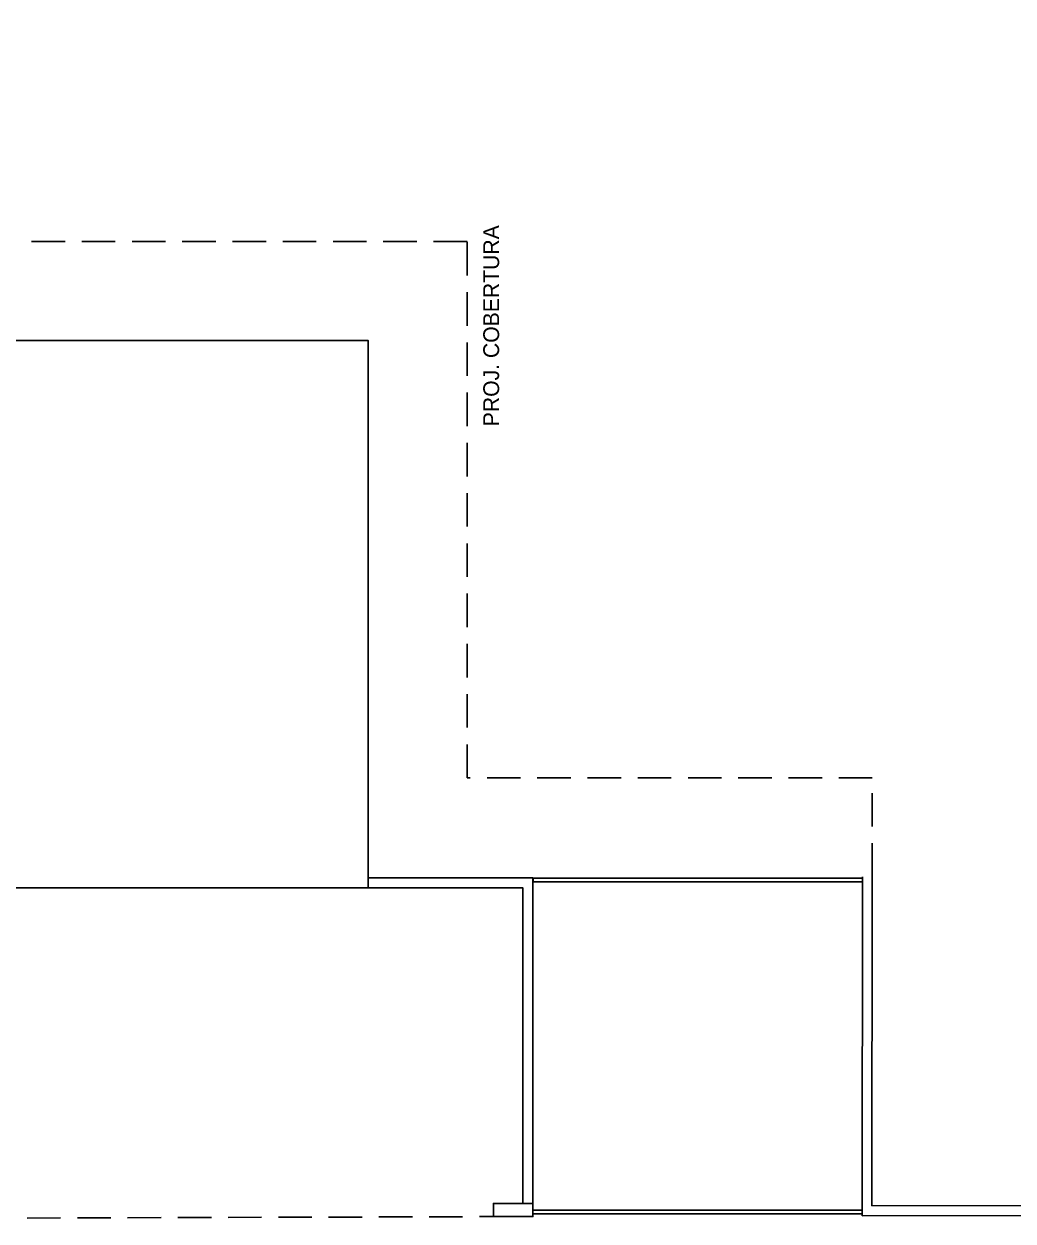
# Model space of a CAD drawing. Header units: centimetres. Extents: x 30244 to 591333, y -111940 to 104227.
# Drawn here: x 367732 to 369232, y 2201 to 4017 of the extents above; entities that cross this region are included whole.
import ezdxf

# ---------------------------------------------------------------- set-up
doc = ezdxf.new("R2010")
doc.units = ezdxf.units.CM
doc.header["$LTSCALE"] = 4
doc.linetypes.add('HIDDENX2', pattern=[19.05, 12.7, -6.35])
for name, color, linetype in [('0.1', 1, 'Continuous'), ('0.2', 2, 'Continuous'), ('0.6', 6, 'Continuous'), ('C-TEXTO-02', 2, 'Continuous')]:
    doc.layers.add(name, color=color, linetype=linetype)
doc.styles.add('Símbolos', font='ERASLGHT.TTF')

msp = doc.modelspace()

# ---------------------------------------------------------------- linework, layer by layer
at = {"layer": '0.1', "linetype": 'HIDDENX2'}
for points in [[(369018.845, 2723.57), (369018.845, 2873.57), (368404.261, 2873.57), (368404.261, 3686.956), (367349.261, 3686.956)], [(366364.261, 2706.956), (366365.643, 2201.472), (368444.235, 2208.275)]]:
    msp.add_lwpolyline(points, dxfattribs=at)
at = {"layer": '0.2'}
msp.add_lwpolyline([(367349.261, 4016.956), (366364.261, 4016.956), (366364.261, 2706.956), (368254.261, 2706.956), (368254.261, 3536.956), (367349.261, 3536.956), (367349.261, 4016.956)], dxfattribs=at)
for points in [[(368504.739, 2721.306), (369003.841, 2721.306), (369003.841, 2716.025), (368504.739, 2716.025)], [(368504.235, 2217.899), (369003.337, 2217.899), (369003.337, 2212.618), (368504.235, 2212.618)]]:
    msp.add_lwpolyline(points, close=True, dxfattribs=at)
at = {"layer": '0.6'}
for p, q in [((369003.845, 2723.539), (369003.33, 2209.347)), ((369018.845, 2723.524), (369018.345, 2224.378)), ((368254.261, 2721.956), (368503.843, 2721.956)), ((368254.261, 2706.956), (368489.261, 2706.956)), ((368488.828, 2706.355), (368489.068, 2228.275)), ((368503.843, 2721.956), (368504.235, 2228.275)), ((368504.176, 2223.307), (368504.235, 2223.307)), ((369018.345, 2224.378), (370024.528, 2226.474)), ((368489.078, 2208.275), (368489.078, 2208.275)), ((369003.33, 2209.347), (370024.56, 2211.474))]:
    msp.add_line(p, q, dxfattribs=at)
msp.add_lwpolyline([(368444.235, 2208.275), (368504.235, 2208.275), (368504.235, 2228.275), (368444.235, 2228.275)], close=True, dxfattribs=at)

# ---------------------------------------------------------------- next in the draw order: texts
at = {"layer": 'C-TEXTO-02', "insert": (368428.949, 3406.811), "char_height": 24, "width": 536.35929, "attachment_point": 1, "rotation": 90, "style": 'Símbolos', "bg_fill": 2}
msp.add_mtext('PROJ. COBERTURA', dxfattribs=at)

doc.saveas('drawing.dxf')
